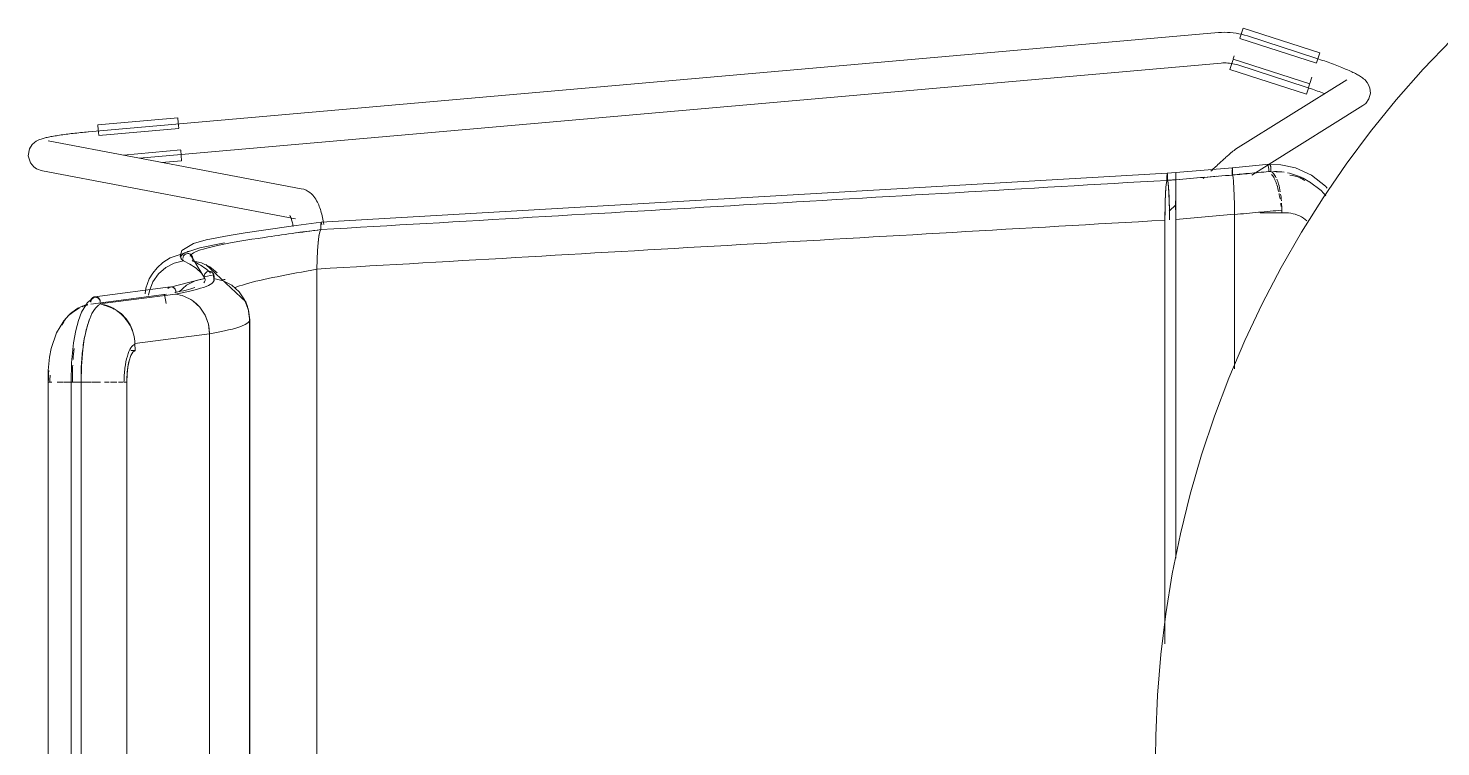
# Model space of a CAD drawing. Header units: millimetres. Extents: x 155927 to 317870, y -36033 to 97293.
# Drawn here: x 209337 to 209891, y 12310 to 12592 of the extents above; entities that cross this region are included whole.
import ezdxf

# ---------------------------------------------------------------- set-up
doc = ezdxf.new("R2010")
doc.units = ezdxf.units.MM
doc.header["$MEASUREMENT"] = 0
doc.layers.add('I-FURN', color=8, linetype='CONTINUOUS', lineweight=9)

msp = doc.modelspace()

# ---------------------------------------------------------------- linework, layer by layer
at = {"layer": 'I-FURN'}
for p, q in [((209813.13, 12590.31), (209813.76, 12592.26)), ((209813.76, 12592.26), (209843.76, 12582.57)), ((209804.07, 12590.54), (209360.75, 12551.6)), ((209804.12, 12590.55), (209804.07, 12590.55)), ((209805.26, 12590.63), (209804.12, 12590.55)), ((209806.4, 12590.66), (209805.26, 12590.63)), ((209807.54, 12590.64), (209806.4, 12590.66)), ((209808.68, 12590.58), (209807.54, 12590.64)), ((209809.82, 12590.47), (209808.68, 12590.58)), ((209810.95, 12590.32), (209809.82, 12590.47)), ((209812.08, 12590.12), (209810.95, 12590.32)), ((209813.19, 12589.88), (209812.08, 12590.12)), ((209812.45, 12588.22), (209842.46, 12578.53)), ((209812.49, 12588.34), (209813.13, 12590.31)), ((209814.3, 12589.59), (209813.19, 12589.88)), ((209815.39, 12589.26), (209814.3, 12589.59)), ((209842.21, 12580.55), (209815.39, 12589.26)), ((209895.44, 12587.76), (209884.4, 12576.18)), ((209809.17, 12578.06), (209809.81, 12580.03)), ((209839.85, 12570.46), (209809.85, 12580.15)), ((209809.88, 12580.25), (209810.25, 12581.41)), ((209842.66, 12580.4), (209842.21, 12580.55)), ((209843.13, 12580.62), (209842.5, 12578.65)), ((209843.4, 12580.15), (209842.66, 12580.4)), ((209843.76, 12582.57), (209843.13, 12580.62)), ((209844.14, 12579.91), (209843.4, 12580.15)), ((209380.77, 12541.31), (209805.12, 12578.59)), ((209805.12, 12578.59), (209805.78, 12578.64)), ((209805.78, 12578.64), (209806.45, 12578.66)), ((209806.45, 12578.66), (209807.11, 12578.65)), ((209807.11, 12578.65), (209807.77, 12578.61)), ((209807.77, 12578.61), (209808.43, 12578.55)), ((209808.43, 12578.55), (209809.09, 12578.47)), ((209808.54, 12576.11), (209809.17, 12578.06)), ((209808.54, 12576.11), (209838.55, 12566.42)), ((209809.09, 12578.47), (209809.74, 12578.35)), ((209809.74, 12578.35), (209810.38, 12578.21)), ((209810.38, 12578.21), (209811.03, 12578.05)), ((209811.03, 12578.05), (209811.66, 12577.86)), ((209811.66, 12577.86), (209811.68, 12577.85)), ((209811.68, 12577.85), (209838.5, 12569.14)), ((209844.87, 12579.66), (209844.14, 12579.91)), ((209845.6, 12579.41), (209844.87, 12579.66)), ((209846.32, 12579.16), (209845.6, 12579.41)), ((209847.04, 12578.9), (209846.32, 12579.16)), ((209847.75, 12578.65), (209847.04, 12578.9)), ((209848.44, 12578.39), (209847.75, 12578.65)), ((209849.13, 12578.14), (209848.44, 12578.39)), ((209849.81, 12577.88), (209849.13, 12578.14)), ((209850.48, 12577.63), (209849.81, 12577.88)), ((209851.13, 12577.38), (209850.48, 12577.63)), ((209851.77, 12577.12), (209851.13, 12577.38)), ((209852.4, 12576.87), (209851.77, 12577.12)), ((209853.01, 12576.62), (209852.4, 12576.87)), ((209853.6, 12576.38), (209853.01, 12576.62)), ((209854.18, 12576.13), (209853.6, 12576.38)), ((209854.74, 12575.89), (209854.18, 12576.13)), ((209855.29, 12575.65), (209854.74, 12575.89)), ((209855.81, 12575.41), (209855.29, 12575.65)), ((209856.32, 12575.18), (209855.81, 12575.41)), ((209856.82, 12574.94), (209856.32, 12575.18)), ((209857.29, 12574.71), (209856.82, 12574.94)), ((209857.75, 12574.48), (209857.29, 12574.71)), ((209858.19, 12574.26), (209857.75, 12574.48)), ((209884.4, 12576.18), (209873.83, 12564.17)), ((209854.36, 12572.06), (209810.78, 12544.75)), ((209838.83, 12569.03), (209838.5, 12569.14)), ((209839.52, 12568.8), (209838.83, 12569.03)), ((209839.81, 12570.34), (209839.18, 12568.37)), ((209839.88, 12570.56), (209840.68, 12573.04)), ((209858.61, 12574.03), (209858.19, 12574.26)), ((209859.02, 12573.8), (209858.61, 12574.03)), ((209859.42, 12573.56), (209859.02, 12573.8)), ((209859.81, 12573.32), (209859.42, 12573.56)), ((209860.2, 12573.06), (209859.81, 12573.32)), ((209860.59, 12572.78), (209860.2, 12573.06)), ((209860.99, 12572.47), (209860.59, 12572.78)), ((209861.42, 12572.1), (209860.99, 12572.47)), ((209861.88, 12571.64), (209861.42, 12572.1)), ((209862.4, 12571.01), (209861.88, 12571.64)), ((209862.97, 12570.1), (209862.4, 12571.01)), ((209863.49, 12568.72), (209862.97, 12570.1)), ((209839.18, 12568.37), (209838.55, 12566.42)), ((209840.21, 12568.57), (209839.52, 12568.8)), ((209840.89, 12568.34), (209840.21, 12568.57)), ((209841.57, 12568.1), (209840.89, 12568.34)), ((209842.25, 12567.87), (209841.57, 12568.1)), ((209842.91, 12567.63), (209842.25, 12567.87)), ((209843.57, 12567.4), (209842.91, 12567.63)), ((209844.22, 12567.16), (209843.57, 12567.4)), ((209844.85, 12566.93), (209844.22, 12567.16)), ((209845.48, 12566.69), (209844.85, 12566.93)), ((209861.85, 12562.78), (209863.08, 12564.51)), ((209863.08, 12564.51), (209863.67, 12566.74)), ((209863.67, 12566.74), (209863.49, 12568.72)), ((209873.83, 12564.17), (209863.75, 12551.75)), ((209823.97, 12538.86), (209860.73, 12561.89)), ((209861.85, 12562.78), (209860.73, 12561.89)), ((209364.36, 12554.41), (209395.77, 12557.17)), ((209364.54, 12552.37), (209364.36, 12554.41)), ((209364.72, 12550.3), (209364.54, 12552.37)), ((209364.73, 12550.18), (209396.14, 12552.94)), ((209395.77, 12557.17), (209395.95, 12555.13)), ((209395.95, 12555.13), (209396.13, 12553.06)), ((209338.6, 12546.63), (209339.51, 12547.49)), ((209339.51, 12547.49), (209340.21, 12547.96)), ((209340.21, 12547.96), (209340.77, 12548.27)), ((209340.77, 12548.27), (209341.25, 12548.48)), ((209341.25, 12548.48), (209341.68, 12548.65)), ((209341.68, 12548.65), (209342.08, 12548.79)), ((209342.08, 12548.79), (209342.48, 12548.92)), ((209342.48, 12548.92), (209342.87, 12549.03)), ((209342.87, 12549.03), (209343.27, 12549.14)), ((209343.27, 12549.14), (209343.69, 12549.25)), ((209343.69, 12549.25), (209344.11, 12549.35)), ((209344.11, 12549.35), (209344.56, 12549.44)), ((209344.56, 12549.44), (209345.02, 12549.54)), ((209444.19, 12529.3), (209344.9, 12548.12)), ((209345.02, 12549.54), (209345.49, 12549.64)), ((209345.49, 12549.64), (209345.99, 12549.73)), ((209345.99, 12549.73), (209346.5, 12549.83)), ((209346.5, 12549.83), (209347.04, 12549.92)), ((209347.04, 12549.92), (209347.59, 12550.01)), ((209347.59, 12550.01), (209348.16, 12550.1)), ((209348.16, 12550.1), (209348.74, 12550.2)), ((209348.74, 12550.2), (209349.35, 12550.29)), ((209349.35, 12550.29), (209349.97, 12550.38)), ((209349.97, 12550.38), (209350.6, 12550.47)), ((209350.6, 12550.47), (209351.25, 12550.56)), ((209351.25, 12550.56), (209351.91, 12550.64)), ((209351.91, 12550.64), (209352.59, 12550.73)), ((209352.59, 12550.73), (209353.28, 12550.82)), ((209353.28, 12550.82), (209353.97, 12550.9)), ((209353.97, 12550.9), (209354.68, 12550.98)), ((209354.68, 12550.98), (209355.4, 12551.07)), ((209355.4, 12551.07), (209356.13, 12551.15)), ((209356.13, 12551.15), (209356.86, 12551.22)), ((209356.86, 12551.22), (209357.6, 12551.3)), ((209357.6, 12551.3), (209358.34, 12551.37)), ((209358.34, 12551.37), (209359.09, 12551.45)), ((209359.09, 12551.45), (209359.84, 12551.52)), ((209359.84, 12551.52), (209360.59, 12551.58)), ((209360.59, 12551.58), (209360.75, 12551.6)), ((209863.75, 12551.75), (209854.18, 12538.93)), ((209337.08, 12542.22), (209337.56, 12544.98)), ((209337.91, 12539.47), (209337.08, 12542.22)), ((209337.56, 12544.98), (209338.6, 12546.63)), ((209396.88, 12544.49), (209374.4, 12542.52)), ((209396.89, 12544.37), (209397.08, 12542.3)), ((209397.08, 12542.3), (209397.26, 12540.26)), ((209806.64, 12541.31), (209806.27, 12540.98)), ((209806.99, 12541.63), (209806.64, 12541.31)), ((209807.33, 12541.93), (209806.99, 12541.63)), ((209807.65, 12542.22), (209807.33, 12541.93)), ((209807.96, 12542.49), (209807.65, 12542.22)), ((209808.25, 12542.75), (209807.96, 12542.49)), ((209808.53, 12542.99), (209808.25, 12542.75)), ((209808.8, 12543.22), (209808.53, 12542.99)), ((209809.05, 12543.44), (209808.8, 12543.22)), ((209809.29, 12543.64), (209809.05, 12543.44)), ((209809.52, 12543.83), (209809.29, 12543.64)), ((209809.74, 12544.01), (209809.52, 12543.83)), ((209809.97, 12544.18), (209809.74, 12544.01)), ((209810.2, 12544.35), (209809.97, 12544.18)), ((209810.45, 12544.54), (209810.2, 12544.35)), ((209810.78, 12544.75), (209810.45, 12544.54)), ((209337.91, 12539.47), (209339.23, 12537.89)), ((209339.23, 12537.89), (209340.31, 12537.14)), ((209340.31, 12537.14), (209341.12, 12536.77)), ((209341.12, 12536.77), (209341.74, 12536.55)), ((209341.74, 12536.55), (209342.25, 12536.42)), ((209342.25, 12536.42), (209342.67, 12536.33)), ((209342.67, 12536.33), (209441.96, 12517.51)), ((209389.36, 12539.57), (209397.26, 12540.26)), ((209787.31, 12535.67), (209783.95, 12535.41)), ((209787.31, 12535.68), (209809.51, 12537.5)), ((209787.31, 12535.61), (209787.31, 12535.68)), ((209787.31, 12535.68), (209787.31, 12535.61)), ((209787.31, 12535.6), (209787.31, 12535.67)), ((209787.31, 12535.67), (209787.31, 12535.61)), ((209801.52, 12536.59), (209801.04, 12536.13)), ((209802, 12537.03), (209801.52, 12536.59)), ((209802.47, 12537.47), (209802, 12537.03)), ((209802.93, 12537.91), (209802.47, 12537.47)), ((209803.39, 12538.33), (209802.93, 12537.91)), ((209803.83, 12538.74), (209803.39, 12538.33)), ((209804.27, 12539.15), (209803.83, 12538.74)), ((209804.69, 12539.54), (209804.27, 12539.15)), ((209805.1, 12539.92), (209804.69, 12539.54)), ((209805.51, 12540.29), (209805.1, 12539.92)), ((209805.9, 12540.64), (209805.51, 12540.29)), ((209806.27, 12540.98), (209805.9, 12540.64)), ((209809.42, 12536.58), (209809.41, 12536.13)), ((209809.41, 12536.12), (209809.42, 12536.58)), ((209809.41, 12536.13), (209809.41, 12535.64)), ((209809.41, 12535.63), (209809.41, 12536.12)), ((209809.46, 12537.25), (209809.44, 12536.96)), ((209809.44, 12536.96), (209809.46, 12537.25)), ((209809.48, 12537.44), (209809.46, 12537.25)), ((209809.46, 12537.25), (209809.48, 12537.44)), ((209809.51, 12537.5), (209809.48, 12537.44)), ((209809.48, 12537.44), (209809.51, 12537.5)), ((209809.51, 12537.5), (209824, 12538.93)), ((209809.51, 12537.5), (209809.54, 12537.43)), ((209809.54, 12537.44), (209809.51, 12537.5)), ((209809.56, 12537.25), (209809.54, 12537.44)), ((209809.58, 12536.95), (209809.56, 12537.25)), ((209809.56, 12537.24), (209809.58, 12536.95)), ((209809.6, 12536.57), (209809.58, 12536.95)), ((209809.58, 12536.95), (209809.6, 12536.56)), ((209809.61, 12536.11), (209809.6, 12536.57)), ((209809.6, 12536.56), (209809.61, 12536.11)), ((209809.61, 12535.62), (209809.61, 12536.11)), ((209809.61, 12536.11), (209809.61, 12535.62)), ((209817.15, 12534.58), (209823.59, 12538.62)), ((209828.57, 12538.72), (209823.11, 12538.8)), ((209834.22, 12537.5), (209828.57, 12538.72)), ((209840.53, 12534.6), (209834.22, 12537.5)), ((209854.18, 12538.93), (209845.12, 12525.74)), ((209452.04, 12516.11), (209783.95, 12535.4)), ((209783.64, 12531.68), (209783.45, 12529.93)), ((209783.85, 12532.57), (209783.64, 12531.68)), ((209783.86, 12534.47), (209783.84, 12534.02)), ((209783.84, 12534.02), (209783.84, 12533.53)), ((209783.84, 12533.53), (209783.84, 12533.04)), ((209783.84, 12533.04), (209783.85, 12532.57)), ((209783.87, 12534.85), (209783.86, 12534.47)), ((209783.9, 12535.15), (209783.87, 12534.85)), ((209783.92, 12535.33), (209783.9, 12535.15)), ((209783.95, 12535.4), (209783.92, 12535.33)), ((209783.98, 12535.33), (209783.95, 12535.4)), ((209784, 12535.14), (209783.98, 12535.33)), ((209784.03, 12534.85), (209784, 12535.14)), ((209784.04, 12534.47), (209784.03, 12534.85)), ((209784.06, 12534.01), (209784.04, 12534.47)), ((209784.05, 12532.56), (209784.06, 12533.03)), ((209784.26, 12531.66), (209784.05, 12532.56)), ((209784.06, 12533.52), (209784.06, 12534.01)), ((209784.06, 12533.03), (209784.06, 12533.52)), ((209784.45, 12529.91), (209784.26, 12531.66)), ((209787.26, 12527.68), (209787.27, 12530.18)), ((209787.27, 12530.18), (209787.26, 12527.69)), ((209787.29, 12531.94), (209787.27, 12530.18)), ((209787.27, 12530.18), (209787.29, 12531.93)), ((209787.31, 12535.61), (209787.3, 12535.42)), ((209787.3, 12535.42), (209787.31, 12535.6)), ((209787.3, 12535.12), (209787.3, 12535.42)), ((209787.3, 12535.42), (209787.3, 12535.12)), ((209787.3, 12534.74), (209787.3, 12535.12)), ((209787.3, 12535.12), (209787.3, 12534.74)), ((209787.3, 12534.29), (209787.3, 12534.74)), ((209787.3, 12534.74), (209787.3, 12534.29)), ((209787.3, 12533.8), (209787.3, 12534.29)), ((209787.3, 12534.29), (209787.3, 12533.8)), ((209787.3, 12533.3), (209787.3, 12533.8)), ((209787.3, 12533.8), (209787.3, 12533.3)), ((209787.3, 12532.83), (209787.3, 12533.3)), ((209787.3, 12533.3), (209787.3, 12532.83)), ((209787.31, 12535.61), (209787.31, 12535.42)), ((209787.31, 12535.42), (209787.31, 12535.61)), ((209787.31, 12535.42), (209787.31, 12535.13)), ((209787.31, 12535.13), (209787.31, 12535.42)), ((209787.31, 12535.13), (209787.32, 12534.74)), ((209787.32, 12534.75), (209787.31, 12535.13)), ((209787.32, 12534.3), (209787.32, 12534.75)), ((209787.32, 12534.74), (209787.32, 12534.29)), ((209787.32, 12533.81), (209787.32, 12534.3)), ((209787.32, 12534.29), (209787.32, 12533.8)), ((209787.32, 12533.31), (209787.32, 12533.81)), ((209787.32, 12533.8), (209787.32, 12533.31)), ((209787.32, 12533.31), (209787.32, 12532.84)), ((209787.32, 12532.84), (209787.32, 12533.31)), ((209787.32, 12532.84), (209787.33, 12531.95)), ((209787.33, 12531.95), (209787.32, 12532.84)), ((209787.33, 12531.95), (209787.34, 12530.2)), ((209787.34, 12530.2), (209787.33, 12531.95)), ((209787.34, 12530.2), (209787.36, 12527.7)), ((209787.36, 12527.7), (209787.34, 12530.2)), ((209798.55, 12533.77), (209798.05, 12533.29)), ((209809.41, 12535.64), (209809.41, 12535.14)), ((209809.41, 12535.14), (209809.41, 12535.63)), ((209809.41, 12535.14), (209809.42, 12534.67)), ((209809.42, 12534.66), (209809.41, 12535.14)), ((209809.6, 12534.65), (209809.61, 12535.12)), ((209809.61, 12535.12), (209809.6, 12534.65)), ((209809.6, 12534.65), (209809.79, 12533.77)), ((209809.8, 12533.76), (209809.6, 12534.65)), ((209809.61, 12535.12), (209809.61, 12535.62)), ((209809.61, 12535.62), (209809.61, 12535.12)), ((209809.8, 12533.76), (209809.97, 12532.05)), ((209809.97, 12532.03), (209809.8, 12533.76)), ((209810.13, 12529.55), (209809.97, 12532.03)), ((209809.97, 12532.03), (209810.12, 12529.59)), ((209839.82, 12532.03), (209836.13, 12533.94)), ((209844.4, 12528.53), (209839.82, 12532.03)), ((209846.06, 12530.26), (209840.53, 12534.6)), ((209846.7, 12529.47), (209846.06, 12530.26)), ((209444.19, 12529.3), (209445.18, 12529.05)), ((209445.18, 12529.05), (209446.08, 12528.68)), ((209446.08, 12528.68), (209446.87, 12528.24)), ((209446.87, 12528.24), (209447.55, 12527.76)), ((209447.55, 12527.76), (209448.15, 12527.25)), ((209448.15, 12527.25), (209448.67, 12526.73)), ((209448.67, 12526.73), (209449.12, 12526.2)), ((209449.12, 12526.2), (209449.52, 12525.67)), ((209449.52, 12525.67), (209449.88, 12525.13)), ((209449.88, 12525.13), (209450.21, 12524.59)), ((209450.21, 12524.59), (209450.5, 12524.06)), ((209783.28, 12527.43), (209783.16, 12524.3)), ((209783.45, 12529.93), (209783.28, 12527.43)), ((209784.61, 12527.41), (209784.45, 12529.91)), ((209784.74, 12524.29), (209784.61, 12527.41)), ((209787.36, 12527.7), (209787.36, 12524.57)), ((209787.36, 12524.57), (209787.36, 12527.7)), ((209787.37, 12521), (209787.36, 12524.57)), ((209810.12, 12529.59), (209810.24, 12526.52)), ((209810.24, 12526.45), (209810.13, 12529.55)), ((209810.24, 12526.45), (209810.31, 12523.01)), ((209810.31, 12523.01), (209810.24, 12526.45)), ((209845.12, 12525.74), (209836.6, 12512.2)), ((209846.13, 12526.45), (209844.4, 12528.53)), ((209450.5, 12524.06), (209450.77, 12523.5)), ((209450.77, 12523.5), (209451.02, 12522.94)), ((209451.02, 12522.94), (209451.26, 12522.37)), ((209451.26, 12522.37), (209451.48, 12521.79)), ((209451.48, 12521.79), (209451.68, 12521.2)), ((209451.68, 12521.2), (209451.88, 12520.6)), ((209451.88, 12520.6), (209452.06, 12519.98)), ((209452.06, 12519.98), (209452.23, 12519.35)), ((209452.23, 12519.35), (209452.39, 12518.71)), ((209783.08, 12520.73), (209783.06, 12516.95)), ((209783.16, 12524.3), (209783.08, 12520.73)), ((209787.37, 12523.01), (209784.7, 12520.44)), ((209784.82, 12520.74), (209784.74, 12524.29)), ((209784.84, 12517.06), (209784.82, 12520.74)), ((209787.25, 12521), (209787.25, 12524.56)), ((209787.25, 12524.56), (209787.25, 12521)), ((209787.36, 12524.56), (209787.37, 12521)), ((209787.37, 12521), (209787.37, 12517.21)), ((209787.37, 12517.21), (209787.37, 12521)), ((209810.34, 12519.15), (209810.31, 12522.92)), ((209810.31, 12522.92), (209810.34, 12519.27)), ((209810.34, 12458.6), (209810.34, 12519.15)), ((209810.34, 12519.15), (209810.34, 12458.6)), ((209830.13, 12519.86), (209820.38, 12519.86)), ((209828.89, 12520.85), (209828.89, 12519.81)), ((209440.18, 12514.56), (209430.25, 12513.2)), ((209439.73, 12518.73), (209439.75, 12518.71)), ((209439.75, 12518.71), (209439.79, 12518.64)), ((209439.79, 12518.64), (209439.84, 12518.55)), ((209439.84, 12518.55), (209439.91, 12518.4)), ((209439.91, 12518.4), (209440, 12518.2)), ((209440, 12518.2), (209440.09, 12517.97)), ((209440.09, 12517.97), (209440.19, 12517.7)), ((209452.04, 12516.11), (209440.18, 12514.56)), ((209440.19, 12517.7), (209440.3, 12517.4)), ((209440.3, 12517.4), (209440.41, 12517.06)), ((209440.41, 12517.06), (209440.52, 12516.7)), ((209440.52, 12516.7), (209440.62, 12516.3)), ((209440.62, 12516.3), (209440.73, 12515.88)), ((209440.73, 12515.88), (209440.83, 12515.43)), ((209440.83, 12515.43), (209440.93, 12514.96)), ((209440.93, 12514.96), (209441.03, 12514.47)), ((209451.84, 12514.71), (209451.83, 12514.21)), ((209451.83, 12514.22), (209451.84, 12514.71)), ((209451.83, 12513.72), (209451.83, 12514.22)), ((209451.83, 12514.21), (209451.83, 12513.72)), ((209451.83, 12513.72), (209451.85, 12513.25)), ((209451.85, 12513.25), (209451.83, 12513.72)), ((209451.86, 12515.16), (209451.84, 12514.71)), ((209451.84, 12514.71), (209451.86, 12515.16)), ((209451.89, 12515.55), (209451.86, 12515.16)), ((209451.86, 12515.16), (209451.89, 12515.55)), ((209451.89, 12515.55), (209451.94, 12515.85)), ((209451.94, 12515.84), (209451.89, 12515.55)), ((209452.09, 12516.05), (209452.04, 12516.11)), ((209452.04, 12516.11), (209452.09, 12516.05)), ((209452.14, 12515.87), (209452.19, 12515.58)), ((209452.19, 12515.57), (209452.14, 12515.86)), ((209452.19, 12515.58), (209452.22, 12515.2)), ((209452.22, 12515.19), (209452.19, 12515.57)), ((209452.39, 12518.71), (209452.55, 12518.05)), ((209452.55, 12518.05), (209452.69, 12517.38)), ((209452.69, 12517.38), (209452.82, 12516.7)), ((209452.82, 12516.7), (209452.95, 12516.01)), ((209452.95, 12516.01), (209453.06, 12515.3)), ((209783.06, 12516.95), (209783.06, 12350.68)), ((209783.06, 12350.68), (209783.06, 12516.95)), ((209787.37, 12517.21), (209787.37, 12384.38)), ((209787.37, 12384.38), (209787.37, 12517.21)), ((209406.9, 12509.18), (209401.9, 12507.78)), ((209414.13, 12508), (209404.46, 12506.1)), ((209415.92, 12510.98), (209406.9, 12509.18)), ((209422.24, 12512.02), (209415.92, 12510.98)), ((209430.25, 12513.2), (209422.24, 12512.02)), ((209450.77, 12508.1), (209450.53, 12505)), ((209450.54, 12505.05), (209450.77, 12508.1)), ((209451.08, 12510.6), (209450.77, 12508.1)), ((209450.78, 12508.13), (209451.09, 12510.6)), ((209451.45, 12512.34), (209451.08, 12510.6)), ((209451.09, 12510.61), (209451.45, 12512.34)), ((209451.45, 12512.34), (209451.85, 12513.25)), ((209451.85, 12513.25), (209451.45, 12512.34)), ((209836.6, 12512.2), (209828.63, 12498.32)), ((209404.46, 12506.1), (209392.75, 12502.11)), ((209397.27, 12505.01), (209396.74, 12502.82)), ((209396.74, 12502.82), (209397.03, 12501.91)), ((209401.9, 12507.78), (209397.27, 12505.01)), ((209397.75, 12501.97), (209397.82, 12502.46)), ((209397.82, 12502.46), (209397.75, 12501.97)), ((209398.02, 12502.92), (209397.82, 12502.46)), ((209397.82, 12502.46), (209398.02, 12502.91)), ((209398.32, 12503.31), (209398.02, 12502.92)), ((209398.02, 12502.91), (209398.33, 12503.3)), ((209398.72, 12503.61), (209398.32, 12503.31)), ((209398.33, 12503.3), (209398.72, 12503.6)), ((209398.72, 12503.6), (209399.17, 12503.8)), ((209399.17, 12503.8), (209398.72, 12503.61)), ((209399.17, 12503.8), (209399.66, 12503.87)), ((209399.66, 12503.87), (209399.17, 12503.8)), ((209399.66, 12503.87), (209400.14, 12503.81)), ((209400.14, 12503.82), (209399.66, 12503.87)), ((209400.6, 12503.63), (209400.14, 12503.82)), ((209400.14, 12503.81), (209400.6, 12503.63)), ((209400.51, 12503.68), (209406.22, 12494.29)), ((209400.6, 12503.63), (209401, 12503.34)), ((209401.01, 12503.34), (209400.6, 12503.63)), ((209401, 12503.34), (209401.32, 12502.96)), ((209401.32, 12502.97), (209401.01, 12503.34)), ((209401.53, 12502.52), (209401.32, 12502.97)), ((209401.32, 12502.96), (209401.53, 12502.51)), ((209401.62, 12502.02), (209401.53, 12502.52)), ((209401.53, 12502.51), (209401.62, 12502.02)), ((209450.38, 12501.53), (209450.53, 12505)), ((209450.53, 12505), (209450.38, 12501.46)), ((209387.68, 12498.3), (209385.9, 12496.14)), ((209389.92, 12500.3), (209387.68, 12498.3)), ((209391, 12498.35), (209388.18, 12495.87)), ((209392.75, 12502.11), (209389.92, 12500.3)), ((209394.32, 12500.09), (209391, 12498.35)), ((209397.95, 12501), (209394.32, 12500.09)), ((209397.96, 12501), (209397.79, 12501.47)), ((209397.79, 12501.47), (209397.95, 12501)), ((209401.59, 12501.52), (209401.44, 12501.05)), ((209401.44, 12501.05), (209401.59, 12501.52)), ((209401.44, 12501.05), (209405.05, 12500.26)), ((209405.06, 12500.27), (209401.44, 12501.05)), ((209401.62, 12502.02), (209401.59, 12501.52)), ((209401.59, 12501.52), (209401.62, 12502.02)), ((209405.05, 12500.26), (209408.38, 12498.61)), ((209408.38, 12498.63), (209405.06, 12500.27)), ((209406.71, 12499.56), (209422.4, 12484.96)), ((209407.59, 12496.81), (209408.08, 12496.88)), ((209408.08, 12496.88), (209407.59, 12496.82)), ((209408.08, 12496.88), (209408.57, 12496.81)), ((209408.57, 12496.82), (209408.08, 12496.88)), ((209411.21, 12496.22), (209408.38, 12498.63)), ((209408.38, 12498.61), (209411.22, 12496.22)), ((209450.32, 12497.77), (209450.38, 12501.47)), ((209450.38, 12501.46), (209450.32, 12497.7)), ((209450.32, 12497.7), (209450.32, 12114.3)), ((209450.32, 12114.3), (209450.32, 12497.7)), ((209828.63, 12498.32), (209821.22, 12484.15)), ((209384.56, 12493.87), (209383.27, 12490.27)), ((209385.9, 12496.14), (209384.56, 12493.87)), ((209386, 12492.79), (209384.6, 12489.28)), ((209388.18, 12495.87), (209386, 12492.79)), ((209392.86, 12490.71), (209404.48, 12493.68)), ((209399.21, 12491.39), (209396.34, 12488.89)), ((209402.61, 12493.15), (209399.21, 12491.39)), ((209406.32, 12494.04), (209402.61, 12493.15)), ((209404.48, 12493.68), (209406.34, 12494.01)), ((209409.93, 12495.55), (209406.04, 12494.72)), ((209406.21, 12495.5), (209406.12, 12495.01)), ((209406.12, 12495.01), (209406.16, 12494.51)), ((209406.13, 12495), (209406.21, 12495.5)), ((209406.16, 12494.51), (209406.13, 12495)), ((209406.33, 12494.04), (209406.16, 12494.51)), ((209406.16, 12494.51), (209406.32, 12494.04)), ((209406.21, 12495.5), (209406.41, 12495.95)), ((209406.41, 12495.95), (209406.21, 12495.5)), ((209406.41, 12495.95), (209406.72, 12496.33)), ((209406.72, 12496.33), (209406.41, 12495.95)), ((209407.12, 12496.63), (209406.72, 12496.33)), ((209406.72, 12496.33), (209407.13, 12496.62)), ((209407.59, 12496.82), (209407.12, 12496.63)), ((209407.13, 12496.62), (209407.59, 12496.81)), ((209409.03, 12496.63), (209408.57, 12496.82)), ((209408.57, 12496.81), (209409.03, 12496.62)), ((209409.43, 12496.33), (209409.03, 12496.63)), ((209409.03, 12496.62), (209409.43, 12496.33)), ((209409.43, 12496.33), (209409.74, 12495.95)), ((209409.75, 12495.95), (209409.43, 12496.33)), ((209409.74, 12495.95), (209409.95, 12495.5)), ((209409.95, 12495.5), (209409.75, 12495.95)), ((209409.8, 12495.85), (209409.85, 12492.97)), ((209409.99, 12494.51), (209409.83, 12494.04)), ((209409.83, 12494.04), (209409.99, 12494.51)), ((209413.54, 12493.15), (209409.83, 12494.04)), ((209409.95, 12495.5), (209410.03, 12495)), ((209410.03, 12495.01), (209409.95, 12495.5)), ((209409.99, 12494.51), (209410.03, 12495.01)), ((209410.03, 12495), (209409.99, 12494.51)), ((209416.94, 12491.39), (209413.54, 12493.15)), ((209413.54, 12493.14), (209416.93, 12491.39)), ((209416.93, 12491.39), (209419.81, 12488.88)), ((209419.81, 12488.89), (209416.94, 12491.39)), ((209362.66, 12486.52), (209360.28, 12484.62)), ((209361.6, 12484.03), (209391.3, 12487.88)), ((209363.16, 12486.87), (209392.94, 12490.73)), ((209394.85, 12487.9), (209365.15, 12484.06)), ((209383.27, 12490.27), (209382.97, 12488)), ((209384.6, 12489.28), (209384.23, 12487.53)), ((209384.24, 12487.53), (209384.61, 12489.27)), ((209390.52, 12487.75), (209391.21, 12484.26)), ((209392.26, 12490.49), (209391.88, 12490.2)), ((209392.7, 12490.68), (209392.26, 12490.49)), ((209393.17, 12490.74), (209392.7, 12490.68)), ((209393.64, 12490.68), (209393.17, 12490.74)), ((209394.08, 12490.49), (209393.64, 12490.68)), ((209394.47, 12490.19), (209394.08, 12490.49)), ((209394.77, 12489.81), (209394.47, 12490.19)), ((209394.96, 12489.36), (209394.77, 12489.81)), ((209395.04, 12488.87), (209394.96, 12489.36)), ((209395, 12488.37), (209395.04, 12488.87)), ((209421.98, 12485.75), (209419.81, 12488.89)), ((209419.81, 12488.88), (209421.98, 12485.75)), ((209421.81, 12486.06), (209423.53, 12481.6)), ((209354.9, 12481.16), (209352.83, 12479.49)), ((209357.17, 12482.49), (209354.9, 12481.16)), ((209357.98, 12480.8), (209356.79, 12477.63)), ((209360.28, 12484.62), (209357.98, 12480.8)), ((209367.57, 12484.81), (209365.13, 12484.49)), ((209404.35, 12482.78), (209401.66, 12485.23)), ((209406.43, 12479.67), (209404.35, 12482.78)), ((209421.98, 12485.75), (209423.34, 12482.18)), ((209423.35, 12482.18), (209421.98, 12485.75)), ((209422.4, 12484.96), (209423.11, 12483.04)), ((209423.34, 12482.18), (209423.82, 12478.39)), ((209423.82, 12478.39), (209423.35, 12482.18)), ((209423.53, 12481.6), (209423.97, 12477.85)), ((209821.22, 12484.15), (209814.38, 12469.68)), ((209351, 12477.51), (209348.13, 12472.8)), ((209352.83, 12479.49), (209351, 12477.51)), ((209356.79, 12477.63), (209355.71, 12473.59)), ((209361.12, 12478.09), (209360.03, 12474.66)), ((209407.75, 12476.12), (209406.43, 12479.67)), ((209408.22, 12472.35), (209407.75, 12476.12)), ((209423.82, 12478.39), (209423.82, 12133.6)), ((209423.82, 12133.6), (209423.82, 12478.39)), ((209423.97, 12438.94), (209423.97, 12477.85)), ((209348.13, 12472.8), (209346.11, 12466.65)), ((209355.71, 12473.59), (209354.84, 12468.87)), ((209359.06, 12470.22), (209358.47, 12466.21)), ((209360.03, 12474.66), (209359.06, 12470.22)), ((209378.95, 12468.49), (209408.22, 12472.35)), ((209408.22, 12472.35), (209408.22, 12139.64)), ((209408.22, 12139.64), (209408.22, 12472.35)), ((209814.38, 12469.68), (209808.13, 12454.96)), ((209346.11, 12466.65), (209345.46, 12463.15)), ((209354.84, 12468.87), (209354.04, 12460.98)), ((209358.47, 12466.21), (209357.93, 12459.65)), ((209376.69, 12461.8), (209377.36, 12463.79)), ((209379.01, 12465.78), (209377.35, 12465.78)), ((209377.36, 12463.79), (209378.15, 12465.14)), ((209378.15, 12465.14), (209379.01, 12465.78)), ((209379.01, 12465.78), (209378.95, 12468.49)), ((209345.46, 12463.15), (209344.94, 12457.94)), ((209354.04, 12460.98), (209353.89, 12453.42)), ((209357.93, 12459.65), (209357.85, 12453.42)), ((209375.86, 12456.46), (209376.18, 12459.31)), ((209376.18, 12459.31), (209376.69, 12461.8)), ((209344.94, 12457.94), (209344.86, 12453.42)), ((209345.03, 12453.42), (209344.86, 12453.42)), ((209344.86, 12453.42), (209344.86, 12158.57)), ((209344.87, 12453.42), (209346.35, 12453.42)), ((209348.38, 12453.42), (209350.95, 12453.42)), ((209354.14, 12453.42), (209351.11, 12453.42)), ((209351.12, 12453.42), (209354.14, 12453.42)), ((209353.89, 12453.42), (209353.89, 12158.57)), ((209353.89, 12453.42), (209357.74, 12453.42)), ((209353.96, 12453.42), (209353.89, 12453.42)), ((209354.16, 12453.42), (209353.96, 12453.42)), ((209354.46, 12453.42), (209354.16, 12453.42)), ((209354.85, 12453.42), (209354.46, 12453.42)), ((209355.31, 12453.42), (209354.85, 12453.42)), ((209355.8, 12453.42), (209355.31, 12453.42)), ((209356.3, 12453.42), (209355.8, 12453.42)), ((209356.77, 12453.42), (209356.3, 12453.42)), ((209357.19, 12453.42), (209356.77, 12453.42)), ((209357.52, 12453.42), (209357.19, 12453.42)), ((209357.74, 12453.42), (209357.52, 12453.42)), ((209361.64, 12453.42), (209357.83, 12453.42)), ((209357.83, 12453.42), (209361.64, 12453.42)), ((209357.86, 12158.57), (209357.86, 12453.42)), ((209364.09, 12453.42), (209361.83, 12453.42)), ((209361.83, 12453.42), (209365.39, 12453.42)), ((209367.02, 12453.42), (209368.86, 12453.42)), ((209369.38, 12453.42), (209371.84, 12453.42)), ((209372.43, 12453.42), (209374.17, 12453.42)), ((209375.7, 12453.42), (209375.7, 12158.57)), ((209375.76, 12453.42), (209375.86, 12456.46)), ((209375.76, 12158.57), (209375.76, 12453.42)), ((209808.13, 12454.96), (209802.47, 12439.99)), ((209423.97, 12134.14), (209423.97, 12438.94)), ((209802.47, 12439.99), (209797.41, 12424.81)), ((209797.41, 12424.81), (209792.97, 12409.44)), ((209792.97, 12409.44), (209789.14, 12393.91)), ((209789.14, 12393.91), (209785.94, 12378.23)), ((209785.94, 12378.23), (209783.36, 12362.44)), ((209783.36, 12362.44), (209781.42, 12346.56)), ((209781.42, 12346.56), (209780.12, 12330.62)), ((209780.12, 12330.62), (209779.45, 12314.63)), ((209779.45, 12314.63), (209779.36, 12306))]:
    msp.add_line(p, q, dxfattribs=at)
for centre, major_axis, ratio, start_param, end_param in [((209393.17, 12488.78), (0, -1.96), 0.955139, 1.359855, 3.903556), ((209393.15, 12472.22), (0, -15.78), 0.955139, 2.787556, 3.029056), ((209393.15, 12472.22), (0, -15.78), 0.955139, 2.545839, 2.787386), ((209393.15, 12472.22), (0, -15.78), 0.955139, 1.579038, 2.545717), ((209349.13, 12453.42), (0, -12.4), 0.287441, 4.492176, 4.712389), ((209360.61, 12453.42), (15.75, 0), 0.000004, 0.290246, 0.472486)]:
    msp.add_ellipse(centre, major_axis=major_axis, ratio=ratio, start_param=start_param, end_param=end_param, dxfattribs=at)
for points in [[(209809.6, 12534.65), (209812.13, 12534.89), (209817.16, 12535.37), (209822.11, 12535.85), (209824.56, 12536.09)], [(209828.07, 12535.86), (209827.18, 12535.97), (209826.28, 12535.99), (209825.38, 12535.98)], [(209826.09, 12536.06), (209827.35, 12536.04), (209828.61, 12535.95), (209829.85, 12535.76)], [(209783.85, 12532.57), (209728.45, 12529.35), (209617.68, 12522.91), (209507.09, 12516.47), (209451.85, 12513.25)], [(209783.85, 12532.57), (209784.43, 12532.61), (209785.58, 12532.7), (209786.74, 12532.79), (209787.32, 12532.84)], [(209784.05, 12532.56), (209784.59, 12532.6), (209785.68, 12532.69), (209786.76, 12532.78), (209787.3, 12532.83)], [(209809.6, 12534.65), (209805.89, 12534.35), (209798.47, 12533.74), (209791.03, 12533.14), (209787.32, 12532.84)], [(209809.6, 12534.68), (209811.91, 12534.91), (209814.23, 12535.14), (209816.5, 12535.37)], [(209825.87, 12533.5), (209825.56, 12534.14), (209825.24, 12534.54), (209824.92, 12534.87)], [(209826.83, 12531.08), (209826.56, 12531.89), (209826.28, 12532.7), (209825.99, 12533.26)], [(209827.68, 12528.04), (209827.46, 12528.96), (209827.23, 12529.91), (209826.98, 12530.76)], [(209828.21, 12525.38), (209828.09, 12526.06), (209827.96, 12526.72), (209827.83, 12527.38)], [(209828.42, 12527.21), (209828.55, 12526.36), (209828.66, 12525.48), (209828.72, 12524.57)], [(209798.86, 12518.24), (209802.69, 12518.59), (209806.52, 12518.93), (209810.34, 12519.27)], [(209810.34, 12519.15), (209813.47, 12519.46), (209819.72, 12520.05), (209825.86, 12520.59), (209828.89, 12520.85)], [(209828.66, 12522.27), (209828.6, 12522.75), (209828.54, 12523.21), (209828.47, 12523.68)], [(209828.79, 12523.63), (209828.85, 12522.73), (209828.88, 12521.8), (209828.89, 12520.85)], [(209828.89, 12519.81), (209829.4, 12519.85), (209829.91, 12519.87), (209830.41, 12519.86)], [(209616.56, 12507.36), (209672.03, 12510.56), (209727.53, 12513.75), (209783.06, 12516.95)], [(209787.37, 12517.21), (209791.2, 12517.56), (209795.04, 12517.9), (209798.86, 12518.24)], [(209442.49, 12512.04), (209445.58, 12512.44), (209448.71, 12512.84), (209451.84, 12513.23)], [(209450.32, 12497.77), (209505.68, 12500.97), (209561.1, 12504.17), (209616.56, 12507.36)], [(209394.85, 12487.9), (209400.35, 12488.92), (209408.41, 12490.97), (209410.38, 12493.01), (209409.83, 12494.04)], [(209405.9, 12492.4), (209406.47, 12492.95), (209406.62, 12493.49), (209406.33, 12494.04)], [(209412.89, 12493.48), (209413.35, 12493.54), (209413.82, 12493.59), (209414.29, 12493.65)], [(209394.64, 12488.53), (209397.76, 12489.19), (209400.68, 12489.84), (209402.4, 12490.5)], [(209358.27, 12482.97), (209358.92, 12483.22), (209359.6, 12483.39), (209360.28, 12483.53)], [(209361.19, 12478.26), (209361.76, 12479.72), (209363.02, 12482.19), (209364.43, 12483.5), (209365.15, 12483.85)], [(209378.95, 12468.49), (209378.91, 12469.79), (209378.55, 12472.29), (209377.13, 12475.89), (209374.94, 12479.03), (209372.1, 12481.56), (209368.76, 12483.33), (209366.39, 12483.91), (209365.15, 12484.06)], [(209366.66, 12483.59), (209368.05, 12483.28), (209369.42, 12482.78), (209370.67, 12482.08)], [(209372.02, 12481.22), (209374.08, 12479.79), (209375.7, 12477.8), (209377, 12475.58)], [(209351.72, 12478.13), (209351.2, 12477.4), (209350.75, 12476.61), (209350.33, 12475.8)], [(209377.17, 12475.26), (209377.69, 12474.23), (209378.16, 12473.15), (209378.39, 12472.02)], [(209423.97, 12477.85), (209423.97, 12478.03), (209423.92, 12478.21), (209423.82, 12478.39)], [(209354.67, 12462.23), (209354.78, 12463.71), (209354.93, 12465.16), (209355.1, 12466.57)], [(209374.63, 12453.42), (209374.66, 12455.32), (209374.92, 12459.05), (209375.88, 12463.85), (209377.28, 12467.17), (209378.38, 12468.12), (209378.93, 12468.24)], [(209354.43, 12453.42), (209354.39, 12455.64), (209354.42, 12457.84), (209354.53, 12460.02)], [(209376.64, 12461.8), (209376.1, 12459.74), (209375.81, 12457.03), (209375.72, 12454.26)], [(209344.95, 12453.42), (209344.94, 12455), (209345.02, 12456.5), (209345.15, 12457.93)]]:
    msp.add_open_spline(points, degree=3, dxfattribs=at)
for points, knots in [([(209823.82, 12535.99), (209823.83, 12536.21), (209823.83, 12536.7), (209823.74, 12537.45), (209823.59, 12538.12), (209823.42, 12538.55), (209823.3, 12538.7), (209823.25, 12538.74)], [-1, -1, -1, -1, -0.90625, -0.8125, -0.71875, -0.625, -0.5625, -0.5625, -0.5625, -0.5625]), ([(209824.15, 12538.88), (209824.17, 12538.86), (209824.22, 12538.81), (209824.3, 12538.71), (209824.39, 12538.52), (209824.5, 12538.19), (209824.57, 12537.8), (209824.61, 12537.44), (209824.62, 12537.07), (209824.62, 12536.62), (209824.58, 12536.27), (209824.56, 12536.09)], [0.5555556, 0.5555556, 0.5555556, 0.5555556, 0.5833333, 0.6180556, 0.6527778, 0.7222222, 0.7916667, 0.8263889, 0.8611111, 0.9305556, 1, 1, 1, 1]), ([(209824.56, 12536.09), (209824.95, 12535.94), (209825.7, 12535.38), (209826.39, 12534.25), (209826.71, 12533.57)], [0, 0, 0, 0, 0.1666667, 0.3309695, 0.3309695, 0.3309695, 0.3309695]), ([(209783.06, 12516.95), (209783.06, 12518.22), (209783.07, 12520.77), (209783.15, 12524.37), (209783.28, 12527.54), (209783.5, 12530.9), (209783.71, 12532.29), (209783.85, 12532.57)], [-1, -1, -1, -1, -0.833333, -0.666667, -0.5, -0.333333, 0, 0, 0, 0]), ([(209783.85, 12532.57), (209783.84, 12532.79), (209783.84, 12533.28), (209783.84, 12533.91), (209783.85, 12534.38), (209783.87, 12534.79), (209783.9, 12535.24), (209783.93, 12535.4), (209783.95, 12535.41)], [-1, -1, -1, -1, -0.90625, -0.8125, -0.765625, -0.71875, -0.625, -0.501507, -0.501507, -0.501507, -0.501507]), ([(209783.95, 12535.41), (209783.97, 12535.4), (209784, 12535.26), (209784.03, 12534.87), (209784.05, 12534.48), (209784.06, 12534.02), (209784.06, 12533.53), (209784.06, 12533.03), (209784.05, 12532.71), (209784.05, 12532.56)], [-0.5, -0.5, -0.5, -0.5, -0.375, -0.3125, -0.25, -0.1875, -0.125, -0.0625, 0, 0, 0, 0]), ([(209784.05, 12532.56), (209784.19, 12532.27), (209784.4, 12530.88), (209784.62, 12527.53), (209784.75, 12524.37), (209784.82, 12520.81), (209784.84, 12518.3), (209784.84, 12517.06)], [-1, -1, -1, -1, -0.6666667, -0.5, -0.3333333, -0.1666667, -0.003964, -0.003964, -0.003964, -0.003964]), ([(209803.31, 12534.16), (209801.66, 12534.02), (209796.33, 12533.58), (209790.99, 12533.14), (209787.3, 12532.83)], [0.2766114, 0.2766114, 0.2766114, 0.2766114, 0.5, 1, 1, 1, 1]), ([(209826.92, 12533.09), (209827.17, 12532.5), (209827.7, 12531), (209828.09, 12529.15), (209828.29, 12528.06)], [0.3680344, 0.3680344, 0.3680344, 0.3680344, 0.5, 0.6666667, 0.6666667, 0.6666667, 0.6666667]), ([(209831.13, 12535.51), (209833.25, 12535.07), (209836.33, 12534.06), (209839.09, 12532.42), (209839.96, 12531.84)], [0.1763318, 0.1763318, 0.1763318, 0.1763318, 0.3333333, 0.408557, 0.408557, 0.408557, 0.408557]), ([(209837.9, 12532.56), (209837.31, 12532.9), (209835.46, 12533.92), (209833.48, 12534.42), (209832.11, 12534.64)], [0.6175454, 0.6175454, 0.6175454, 0.6175454, 0.6666667, 0.7702374, 0.7702374, 0.7702374, 0.7702374]), ([(209828.89, 12519.81), (209831.28, 12520.02), (209834.88, 12519.39), (209837.88, 12517.46), (209838.78, 12516.7)], [0, 0, 0, 0, 0.3333333, 0.5, 0.5, 0.5, 0.5]), ([(209400.56, 12502.88), (209400.75, 12503.28), (209402.35, 12504.71), (209410.65, 12507.15), (209429.09, 12510.2), (209444.3, 12512.23), (209451.85, 12513.25)], [0.1500589, 0.1500589, 0.1500589, 0.1500589, 0.25, 0.5, 0.75, 1, 1, 1, 1]), ([(209397.95, 12501), (209396.4, 12502.02), (209396.63, 12503.28), (209399.53, 12504.54), (209400.16, 12504.77)], [0, 0, 0, 0, 0.25, 0.3070827, 0.3070827, 0.3070827, 0.3070827]), ([(209406.04, 12494.72), (209405.57, 12495.65), (209403.78, 12497.74), (209400.36, 12499.84), (209397.96, 12501)], [0.0974617, 0.0974617, 0.0974617, 0.0974617, 0.5, 1, 1, 1, 1]), ([(209408.57, 12496.17), (209408.18, 12496.63), (209406.5, 12498.25), (209403.85, 12499.88), (209401.44, 12501.05)], [0.3036932, 0.3036932, 0.3036932, 0.3036932, 0.5, 1, 1, 1, 1]), ([(209418.05, 12490.4), (209419.2, 12490.88), (209423.44, 12492.34), (209434.15, 12494.78), (209444.93, 12496.72), (209450.32, 12497.7)], [0.375, 0.375, 0.375, 0.375, 0.5, 0.75, 1, 1, 1, 1]), ([(209365.32, 12484.91), (209365.32, 12485.05), (209365.29, 12485.28), (209365.21, 12485.57), (209365.1, 12485.83), (209364.9, 12486.15), (209364.6, 12486.47), (209364.23, 12486.7), (209363.87, 12486.84), (209363.56, 12486.89), (209363.28, 12486.89), (209363.02, 12486.86), (209362.77, 12486.78), (209362.53, 12486.67), (209362.23, 12486.48), (209361.92, 12486.15), (209361.7, 12485.76), (209361.6, 12485.4), (209361.57, 12485.14), (209361.55, 12484.98), (209361.55, 12484.91)], [0.1111111, 0.1111111, 0.1111111, 0.1111111, 0.1666667, 0.1944444, 0.2222222, 0.2777778, 0.3333333, 0.3888889, 0.4444444, 0.4791667, 0.5138889, 0.5486111, 0.5833333, 0.6180556, 0.6527778, 0.7222222, 0.7916667, 0.8263889, 0.8611111, 0.8888889, 0.8888889, 0.8888889, 0.8888889]), ([(209361.58, 12484.82), (209361.58, 12484.98), (209361.62, 12485.27), (209361.76, 12485.66), (209362.02, 12486.07), (209362.54, 12486.52), (209363.4, 12486.78), (209364.2, 12486.55), (209364.73, 12486.15), (209365.04, 12485.77), (209365.19, 12485.46), (209365.23, 12485.31)], [-0.875, -0.875, -0.875, -0.875, -0.8125, -0.765625, -0.71875, -0.625, -0.5, -0.375, -0.3125, -0.25, -0.1875, -0.1875, -0.1875, -0.1875]), ([(209360.4, 12483.82), (209359.66, 12483.66), (209357.79, 12483.1), (209354.95, 12481.56), (209353.12, 12479.88), (209352.35, 12478.93)], [0.0634811, 0.0634811, 0.0634811, 0.0634811, 0.1666667, 0.3333333, 0.5, 0.5, 0.5, 0.5]), ([(209357.83, 12453.42), (209357.78, 12455.77), (209357.85, 12460.42), (209358.49, 12467.27), (209359.58, 12473.38), (209360.59, 12476.59), (209361.12, 12478.08)], [0.0000052, 0.0000052, 0.0000052, 0.0000052, 0.1666667, 0.3333333, 0.5, 0.6602535, 0.6602535, 0.6602535, 0.6602535]), ([(209408.22, 12472.35), (209413.95, 12473.36), (209421.59, 12475.19), (209423.97, 12477.02), (209423.97, 12477.85)], [0, 0, 0, 0, 0.5, 0.9107153, 0.9107153, 0.9107153, 0.9107153])]:
    msp.add_open_spline(points, degree=3, knots=knots, dxfattribs=at)

doc.saveas('drawing.dxf')
